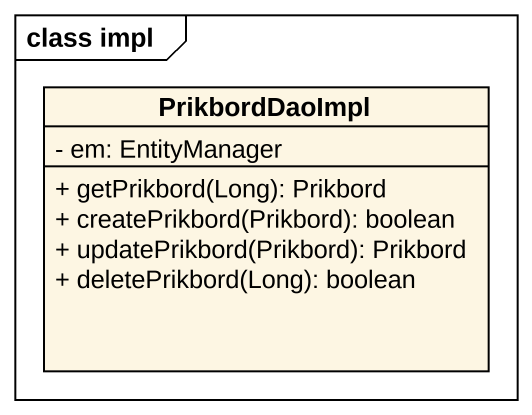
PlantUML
@startuml
mainframe class impl
hide circle
hide empty members
skinparam classAttributeIconSize 0
class PrikbordDaoImpl {
  - em: EntityManager
  + getPrikbord(Long): Prikbord
  + createPrikbord(Prikbord): boolean
  + updatePrikbord(Prikbord): Prikbord
  + deletePrikbord(Long): boolean
}
@enduml
